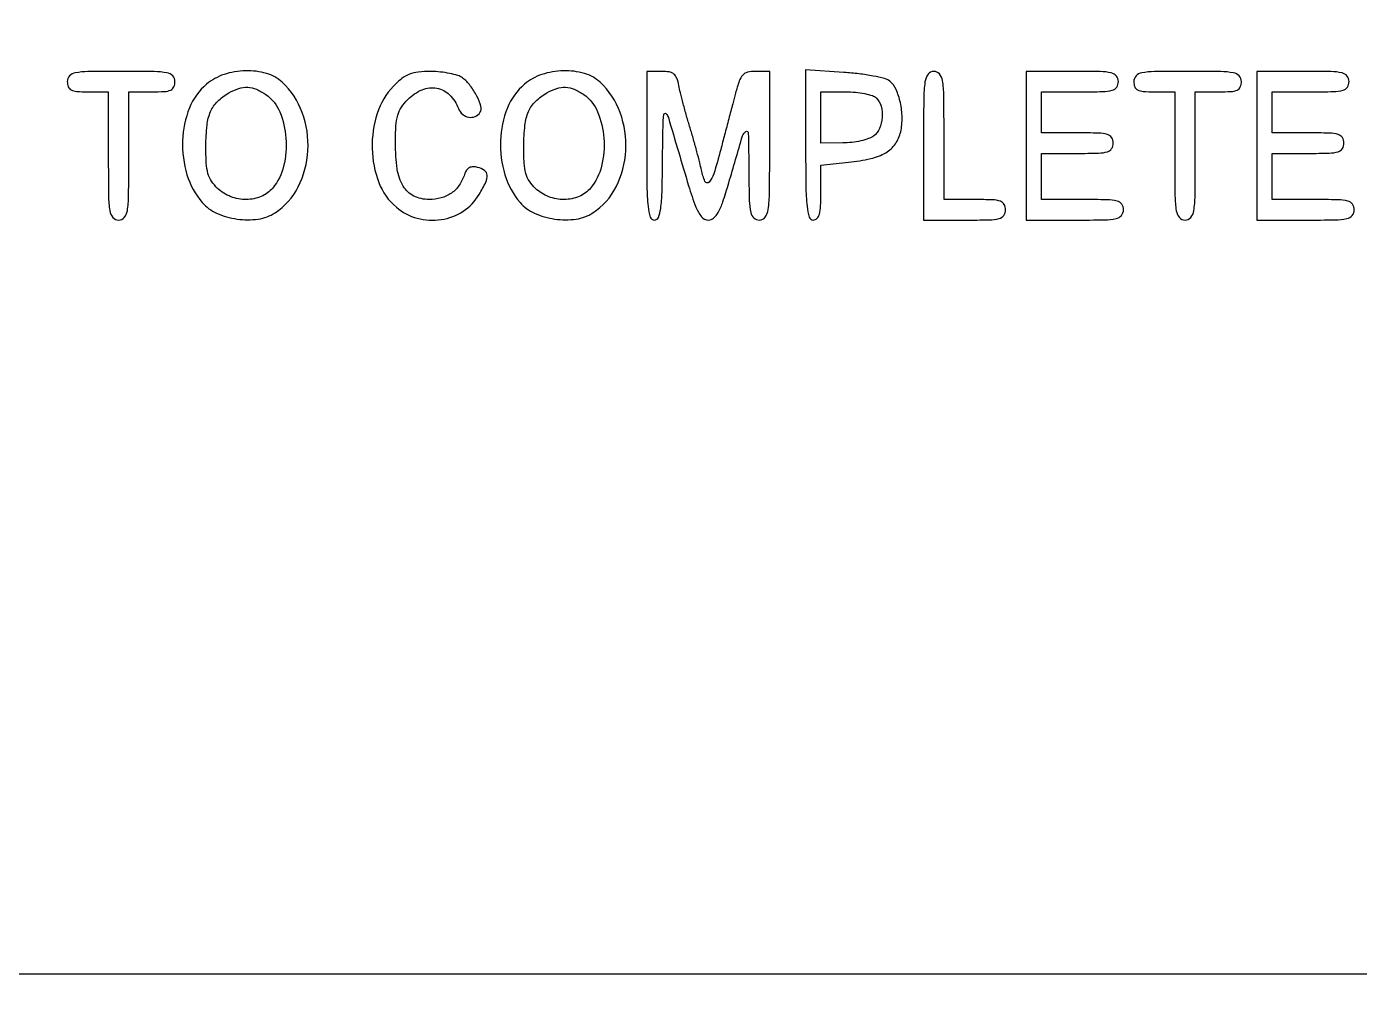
# Model space of a CAD drawing. Extents: x 0 to 1066, y 0 to 761.
# Drawn here: x 902.18 to 924.17, y 336.41 to 352.59 of the extents above; entities that cross this region are included whole.
import ezdxf

# ---------------------------------------------------------------- set-up
doc = ezdxf.new("R2010")
doc.units = 0
doc.header["$MEASUREMENT"] = 0

msp = doc.modelspace()

# ---------------------------------------------------------------- linework, layer by layer
for points in [[(183.390323, 95.266879, 0.000001), (192.989143, 95.254457, 0.000118)], [(479.458836, 95.240684, -0.000004), (502.524384, 95.211821, -0.198594)], [(710.559243, 95.267872, -0.000023), (733.258836, 95.240684, -0.000004), (756.324384, 95.211821, -0.198594)], [(542.992229, 95.24091, -0.000004), (565.972908, 95.212432, -0.198597)], [(606.442229, 95.24091, -0.000004), (629.422908, 95.212432, -0.198597)], [(669.892229, 95.24091, -0.000004), (692.872908, 95.212432, -0.198597)]]:
    msp.add_lwpolyline(points, format="xyb")
for points in [[(409.06215, 749.15415), (40.8618, 749.132981), (40.8618, 380.65769), (40.8618, 12.1824), (501.2973, 12.1824), (961.7328, 12.1824), (961.7328, 380.646631), (961.7328, 749.110861), (961.41555, 749.1633, 0.040886), (961.153339, 749.184871, 0.000002), (934.190609, 749.194398, 0.000089), (904.448031, 749.199508, 0.000054), (869.1804, 749.195529, -0.000029), (813.61687, 749.186499, -0.000004), (696.10453, 749.175037, -0.000004), (556.774728, 749.163736, -0.000004)], [(902.8512, 351.6822, 0.094959), (902.867763, 351.595774, 0.184152), (902.91465, 351.544725, 0.098846), (903.007639, 351.51933, 0.017388), (903.1896, 351.513), (903.528, 351.513), (903.528, 350.4555, 0.002827), (903.531731, 349.795541, 0.036854), (903.552534, 349.551337, 0.138781), (903.603794, 349.440868, 0.218517), (903.6972, 349.398, 0.218517), (903.790606, 349.440868, 0.138781), (903.841866, 349.551337, 0.036854), (903.862669, 349.795541, 0.002827), (903.8664, 350.4555), (903.8664, 351.513), (904.2471, 351.513, 0.013964), (904.456858, 351.518859, 0.090841), (904.559063, 351.54355, 0.188085), (904.609634, 351.594595, 0.102588), (904.6278, 351.6822, 0.193568), (904.590602, 351.774685, 0.15568), (904.495613, 351.826221, 0.043488), (904.286605, 351.847467, 0.003595), (903.7395, 351.8514, 0.003595), (903.192395, 351.847467, 0.043488), (902.983388, 351.826221, 0.15568), (902.888398, 351.774685, 0.193568)], [(905.150203, 351.639373, 0.123885), (904.867012, 351.246677, 0.085485), (904.753437, 350.707757, 0.082885), (904.825908, 350.145736, 0.104562), (905.077639, 349.687126, 0.111799), (905.315609, 349.510775, 0.06908), (905.652008, 349.415081, 0.069045), (906.001965, 349.414615, 0.111332), (906.279882, 349.518681, 0.131426), (906.660639, 349.94466, 0.103697), (906.821054, 350.544311, 0.101152), (906.72839, 351.170653, 0.118621), (906.397771, 351.670219, 0.118666), (906.138035, 351.816801, 0.075716), (905.792356, 351.860738, 0.073305), (905.437341, 351.799407, 0.095814)], [(908.232229, 351.60692, 0.114205), (907.964361, 351.15654, 0.083506), (907.881434, 350.578564, 0.085163), (907.991964, 350.016094, 0.127519), (908.280403, 349.610027, 0.108551), (908.626266, 349.428535, 0.105254), (909.020405, 349.405943, 0.106878), (909.384822, 349.545373, 0.11522), (909.647518, 349.820112, 0.021165), (909.756199, 350.023261, 0.127063), (909.779365, 350.139849, 0.232712), (909.736627, 350.215558, 0.086167), (909.622143, 350.267743, 0.067058), (909.545289, 350.277155, 0.120753), (909.484162, 350.261391, 0.12276), (909.437909, 350.219409, 0.07065), (909.405101, 350.151211, -0.072622), (909.318976, 349.973971, -0.089596), (909.190495, 349.843059, -0.08774), (909.022031, 349.763538, -0.066597), (908.819187, 349.7364, -0.114856), (908.569075, 349.794622, -0.145297), (908.395522, 349.955008, -0.099183), (908.295915, 350.237934, -0.035212), (908.2656, 350.667869, -0.014703), (908.273929, 350.951043, -0.055361), (908.303825, 351.125821, -0.07729), (908.365279, 351.258312, -0.049247), (908.473255, 351.389945, -0.096703), (908.706825, 351.547212, -0.146157), (908.948827, 351.573824, -0.15206), (909.159032, 351.46371, -0.107279), (909.304538, 351.23805, 0.127947), (909.370811, 351.143926, 0.131147), (909.47396, 351.095114, 0.142401), (909.581276, 351.106066, 0.159485), (909.660419, 351.172852, 0.211029), (909.674563, 351.274973, 0.047286), (909.609019, 351.442549, 0.046742), (909.500902, 351.61471, 0.065556), (909.372731, 351.742959, 0.088545), (909.295629, 351.782919, 0.025252), (909.164536, 351.816536, 0.02458), (909.010106, 351.840094, 0.023821), (908.852478, 351.848709, 0.026305), (908.64243, 351.839119, 0.068477), (908.495586, 351.803966, 0.074054), (908.370448, 351.732392, 0.034872)], [(910.395403, 351.639373, 0.123885), (910.112212, 351.246677, 0.085485), (909.998637, 350.707757, 0.082885), (910.071108, 350.145736, 0.104562), (910.322839, 349.687126, 0.111799), (910.560809, 349.510775, 0.06908), (910.897208, 349.415081, 0.069045), (911.247165, 349.414615, 0.111332), (911.525082, 349.518681, 0.131426), (911.905839, 349.94466, 0.103697), (912.066254, 350.544311, 0.101152), (911.97359, 351.170653, 0.118621), (911.642971, 351.670219, 0.118666), (911.383235, 351.816801, 0.075716), (911.037556, 351.860738, 0.073305), (910.682541, 351.799407, 0.095814)], [(912.411, 350.6247, 0.003213), (912.415328, 349.951179, 0.022561), (912.434338, 349.6236, 0.049302), (912.470253, 349.447877, 0.328801), (912.5379, 349.398, 0.305395), (912.604134, 349.442616, 0.062503), (912.642402, 349.586264, 0.027449), (912.66421, 349.85616, 0.004264), (912.673437, 350.39205, -0.002416), (912.680785, 350.935522, -0.029471), (912.696846, 351.142943, -0.603012), (912.728612, 351.154514, -0.138127), (912.769091, 351.09, 0.001112), (913.102607, 349.964384, 0.020238), (913.224204, 349.610251, 0.077221), (913.316419, 349.451177, 0.226588), (913.427737, 349.398, 0.178321), (913.515945, 349.430492, 0.090477), (913.591767, 349.523402, 0.045479), (913.668422, 349.69828, 0.010027), (913.766009, 350.01135, -0.001209), (913.992305, 350.785115, -0.180504), (914.047126, 350.858117, -0.586533), (914.088168, 350.836153, -0.002598), (914.096321, 350.22285, 0.004063), (914.104482, 349.71981, 0.046466), (914.127647, 349.523091, 0.159576), (914.179938, 349.433136, 0.183972), (914.2722, 349.398, 0.240299), (914.366522, 349.446109, 0.123223), (914.417333, 349.572487, 0.031956), (914.437811, 349.851838, 0.002322), (914.4414, 350.6247), (914.4414, 351.8514), (914.206835, 351.8514, 0.057703), (914.076747, 351.836337, 0.150789), (913.996417, 351.789284, 0.102355), (913.938477, 351.692096, 0.018959), (913.87748, 351.49185, 0.000085), (913.830737, 351.314426, 0.000034), (913.76645, 351.070172, 0.000033), (913.697016, 350.80622, 0.000041), (913.632614, 350.56125, -0.009374), (913.519179, 350.160352, -0.115475), (913.440191, 350.023801, -0.538762), (913.373254, 350.035423, -0.053672), (913.314597, 350.22285, 0.012912), (913.287467, 350.343109, 0.003926), (913.240247, 350.523841, 0.003928), (913.184136, 350.725594, 0.004276), (913.126378, 350.9208, -0.00492), (913.068894, 351.116006, -0.004529), (913.013602, 351.317759, -0.004526), (912.967571, 351.498501, -0.014927), (912.941881, 351.61875, 0.043617), (912.908978, 351.738663, 0.134321), (912.860398, 351.806421, 0.130778), (912.783229, 351.841034, 0.040414), (912.655198, 351.8514), (912.411, 351.8514)], [(915.0336, 350.635826, 0.003177), (915.037921, 349.955844, 0.022367), (915.056918, 349.625454, 0.048715), (915.09278, 349.448102, 0.329705), (915.1605, 349.398, 0.208378), (915.220843, 349.42429, 0.11961), (915.260331, 349.494727, 0.055661), (915.281706, 349.625799, 0.012613), (915.2874, 349.851464), (915.2874, 350.304928), (915.74235, 350.351883, 0.029754), (916.108121, 350.411788, 0.076952), (916.356188, 350.509557, 0.106873), (916.514228, 350.654432, 0.100256), (916.602812, 350.85492, 0.058942), (916.625783, 351.087486, 0.048856), (916.59674, 351.334741, 0.051542), (916.525441, 351.551671, 0.114883), (916.420997, 351.689257, 0.111025), (916.337535, 351.731819, 0.015594), (916.147566, 351.77415, 0.017167), (915.915929, 351.810044, 0.01383), (915.665035, 351.833128), (915.0336, 351.873651)], [(916.9794, 350.6247), (916.9794, 349.398), (917.6562, 349.398, 0.005351), (918.062378, 349.402347, 0.055952), (918.22725, 349.424437, 0.176663), (918.30346, 349.475984, 0.157888), (918.333, 349.5672, 0.12648), (918.309932, 349.656932, 0.188641), (918.2484, 349.7082, 0.072107), (918.119098, 349.731433, 0.008455), (917.8254, 349.7364), (917.3178, 349.7364), (917.3178, 350.7939, 0.002827), (917.314069, 351.453859, 0.036854), (917.293266, 351.698062, 0.138781), (917.242006, 351.808532, 0.218517), (917.1486, 351.8514, 0.240299), (917.054278, 351.803291, 0.123223), (917.003467, 351.676912, 0.031956), (916.982989, 351.397562, 0.002322)], [(918.6714, 350.6247), (918.6714, 349.398), (919.4751, 349.398, 0.004147), (919.965809, 349.40207, 0.047763), (920.157188, 349.423603, 0.16431), (920.244594, 349.475193, 0.179874), (920.2788, 349.5672, 0.157888), (920.24926, 349.658416, 0.176663), (920.17305, 349.709962, 0.055952), (920.008178, 349.732053, 0.005351), (919.602, 349.7364), (918.9252, 349.7364), (918.9252, 350.1171), (918.9252, 350.4978), (919.5174, 350.4978, 0.006583), (919.867292, 350.502407, 0.063075), (920.014425, 350.524993, 0.183695), (920.08327, 350.576426, 0.142406), (920.1096, 350.667, 0.142406), (920.08327, 350.757574, 0.183695), (920.014425, 350.809007, 0.063075), (919.867292, 350.831593, 0.006583), (919.5174, 350.8362), (918.9252, 350.8362), (918.9252, 351.1746), (918.9252, 351.513), (919.5597, 351.513, 0.005909), (919.937726, 351.517467, 0.059311), (920.093738, 351.53979, 0.180365), (920.166256, 351.591288, 0.150217), (920.1942, 351.6822, 0.17273), (920.161527, 351.773957, 0.168559), (920.077875, 351.82555, 0.050222), (919.895322, 351.847249, 0.004487), (919.4328, 351.8514), (918.6714, 351.8514)], [(920.448, 351.6822, 0.094959), (920.464563, 351.595774, 0.184152), (920.51145, 351.544725, 0.098846), (920.604439, 351.51933, 0.017388), (920.7864, 351.513), (921.1248, 351.513), (921.1248, 350.4555, 0.002827), (921.128531, 349.795541, 0.036854), (921.149334, 349.551337, 0.138781), (921.200594, 349.440868, 0.218517), (921.294, 349.398, 0.218517), (921.387406, 349.440868, 0.138781), (921.438666, 349.551337, 0.036854), (921.459469, 349.795541, 0.002827), (921.4632, 350.4555), (921.4632, 351.513), (921.8439, 351.513, 0.013964), (922.053658, 351.518859, 0.090841), (922.155863, 351.54355, 0.188085), (922.206434, 351.594595, 0.102588), (922.2246, 351.6822, 0.193568), (922.187402, 351.774685, 0.15568), (922.092413, 351.826221, 0.043488), (921.883405, 351.847467, 0.003595), (921.3363, 351.8514, 0.003595), (920.789195, 351.847467, 0.043488), (920.580188, 351.826221, 0.15568), (920.485198, 351.774685, 0.193568)], [(922.4784, 350.6247), (922.4784, 349.398), (923.2821, 349.398, 0.004147), (923.772809, 349.40207, 0.047763), (923.964188, 349.423603, 0.16431), (924.051594, 349.475193, 0.179874), (924.0858, 349.5672, 0.157888), (924.05626, 349.658416, 0.176663), (923.98005, 349.709962, 0.055952), (923.815178, 349.732053, 0.005351), (923.409, 349.7364), (922.7322, 349.7364), (922.7322, 350.1171), (922.7322, 350.4978), (923.3244, 350.4978, 0.006583), (923.674292, 350.502407, 0.063075), (923.821425, 350.524993, 0.183695), (923.89027, 350.576426, 0.142406), (923.9166, 350.667, 0.142406), (923.89027, 350.757574, 0.183695), (923.821425, 350.809007, 0.063075), (923.674292, 350.831593, 0.006583), (923.3244, 350.8362), (922.7322, 350.8362), (922.7322, 351.1746), (922.7322, 351.513), (923.3667, 351.513, 0.005909), (923.744726, 351.517467, 0.059311), (923.900738, 351.53979, 0.180365), (923.973256, 351.591288, 0.150217), (924.0012, 351.6822, 0.17273), (923.968527, 351.773957, 0.168559), (923.884875, 351.82555, 0.050222), (923.702322, 351.847249, 0.004487), (923.2398, 351.8514), (922.4784, 351.8514)], [(906.129297, 351.467639, -0.143223), (906.356998, 351.183323, -0.079931), (906.45946, 350.748153, -0.077332), (906.421265, 350.287018, -0.11509), (906.239996, 349.92675, -0.119537), (906.051584, 349.787195, -0.098447), (905.805927, 349.736552, -0.09388), (905.549477, 349.783262, -0.097006), (905.331203, 349.920347, -0.056872), (905.230283, 350.03944, -0.080028), (905.172387, 350.165796, -0.054705), (905.144563, 350.337524, -0.014142), (905.138091, 350.618297, -0.025001), (905.157155, 350.963155, -0.075567), (905.216582, 351.190138, -0.098225), (905.330037, 351.355005, -0.062967), (905.5161, 351.495419, -0.051006), (905.680866, 351.568758, -0.090781), (905.827514, 351.588795, -0.090761), (905.971771, 351.555581, -0.050966)], [(911.374497, 351.467639, -0.143223), (911.602198, 351.183323, -0.079931), (911.70466, 350.748153, -0.077332), (911.666465, 350.287018, -0.11509), (911.485196, 349.92675, -0.119537), (911.296784, 349.787195, -0.098447), (911.051127, 349.736552, -0.09388), (910.794677, 349.783262, -0.097006), (910.576403, 349.920347, -0.056872), (910.475483, 350.03944, -0.080028), (910.417587, 350.165796, -0.054705), (910.389763, 350.337524, -0.014142), (910.383291, 350.618297, -0.025001), (910.402355, 350.963155, -0.075567), (910.461782, 351.190138, -0.098225), (910.575237, 351.355005, -0.062967), (910.7613, 351.495419, -0.051006), (910.926066, 351.568758, -0.090781), (911.072714, 351.588795, -0.090761), (911.216971, 351.555581, -0.050966)], [(916.20108, 351.41148, -0.13151), (916.280234, 351.274469, -0.084316), (916.2976, 351.090515, -0.084006), (916.253213, 350.910481, -0.128741), (916.15455, 350.784767, -0.079472), (916.073195, 350.741301, -0.027293), (915.944372, 350.704604, -0.026323), (915.795463, 350.678996, -0.027554), (915.64695, 350.669691), (915.2874, 350.667), (915.2874, 351.09), (915.2874, 351.513), (915.69348, 351.513, -0.022886), (915.856385, 351.50554, -0.026473), (916.010096, 351.483179, -0.026952), (916.136295, 351.450781, -0.120635)]]:
    msp.add_lwpolyline(points, format="xyb", close=True)
msp.add_lwpolyline([(960.8868, 363.3147), (960.8868, 336.9618), (869.3496, 336.9618), (777.8124, 336.9618), (777.8124, 363.3147), (777.8124, 389.6676), (869.3496, 389.6676), (960.8868, 389.6676)], close=True)

doc.saveas('drawing.dxf')
